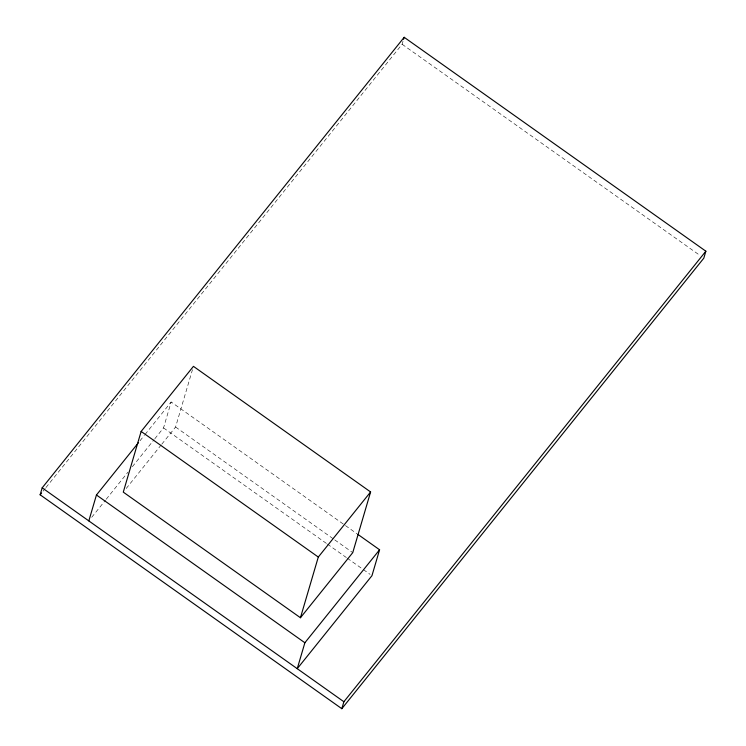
<?xml version="1.0" encoding="UTF-8"?>
<svg xmlns="http://www.w3.org/2000/svg" width="746" height="746" viewBox="0 0 746 746"><rect width="100%" height="100%" fill="white"/><g stroke="black" fill="none" stroke-linecap="round" stroke-linejoin="round"><path stroke-width="0.56" stroke-dasharray="3.73 2.8" d="M154.823 438.751L163.533 427.915L171.16 402.001L344.531 524.923M161.779 444.206L175.58 427.029L192.468 369.662M45.972 487.52L402.122 44.256L402.999 41.272M43.054 491.157L45.245 488.434M139.968 440.821L144.323 435.403M145.041 434.498L171.16 402.001M91.721 517.295L105.503 500.137M106.23 499.233L127.986 472.153M132.34 466.735L154.105 439.646M126.186 488.509L161.052 445.11M402.122 44.256L700.018 255.468M345.473 525.594L356.849 533.651M175.58 427.029L333.798 539.209M334.74 539.88L352.746 552.646M163.533 427.915L326.478 543.452M327.429 544.123L346.377 557.551M347.319 558.222L362.481 568.974M363.433 569.646L370.063 574.345"/><path stroke-width="1.12" d="M40.135 494.794L42.186 487.837L404.173 37.3L705.865 251.206L703.814 258.163L341.827 708.7L40.135 494.794L41.599 492.975M88.821 520.904L96.448 494.99L138.514 442.62M141.143 431.44L123.286 492.127L300.442 617.735L352.746 552.646L370.603 491.959L193.438 366.351L141.143 431.44L318.3 557.057L300.442 617.735M403.586 39.286L404.173 37.3M379.583 549.774L304.872 642.763L297.244 668.677L371.956 575.688L379.583 549.774L357.791 534.322M341.827 708.7L343.878 701.744L705.865 251.206M318.3 557.057L370.603 491.959M96.448 494.99L304.872 642.763M42.186 487.837L343.878 701.744"/></g></svg>
